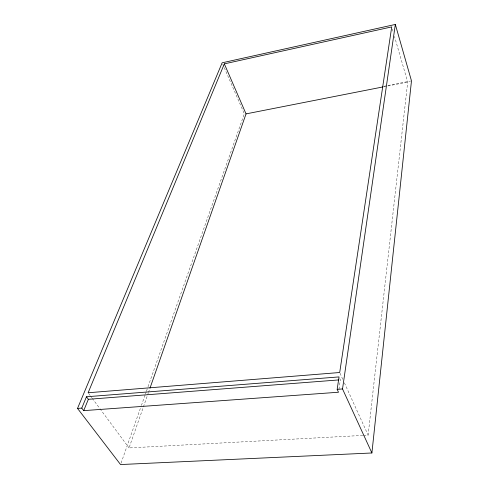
<?xml version="1.0" encoding="UTF-8"?>
<svg xmlns="http://www.w3.org/2000/svg" width="489" height="489" viewBox="0 0 489 489"><rect width="100%" height="100%" fill="white"/><g stroke="black" fill="none" stroke-linecap="round" stroke-linejoin="round"><path stroke-width="0.37" stroke-dasharray="2.44 1.83" d="M363.547 435.381L368.119 435.137L407.698 82.066L394.458 36.333M338.944 389.311L340.356 379.806L339.831 378.645M362.789 435.418L129.047 447.93L148.21 393.217M148.46 392.496L149.72 388.896M121.058 463.107L141.138 406.212M141.394 405.491L145.202 394.684M145.459 393.969L146.223 391.805M146.474 391.084L147.745 387.484M148.002 386.762L244.323 113.796L223.962 67.005M383.743 86.321L410.729 81.003M383.749 86.779L407.698 82.066M88.582 393.37L89.945 395.21M90.404 395.821L91.767 397.661M92.219 398.272L99.493 408.083M99.952 408.694L129.047 447.93M340.008 373.205L342.82 379.397M344.384 382.838L368.119 435.137M222.746 64.212L223.656 66.308M392.355 29.077L392.985 31.253"/><path stroke-width="0.73" d="M371.903 452.979L411.475 80.856L395.332 24.45L222.134 62.812L77.525 408.419L120.551 464.55L371.903 452.979L342.52 388.951L395.332 24.45M337.166 389.342L339.036 376.909L86.467 396.775L81.773 408.107L83.698 410.638L338.51 392.239L337.166 389.342L342.52 388.951M149.976 388.174L246.04 113.888L224.335 63.863L391.726 26.901L339.696 372.514L88.13 392.759L224.335 63.863M83.698 410.638L88.356 399.305L86.467 396.775M246.04 113.888L383.003 86.926M88.356 399.305L338.834 379.922M77.525 408.419L81.773 408.107"/></g></svg>
